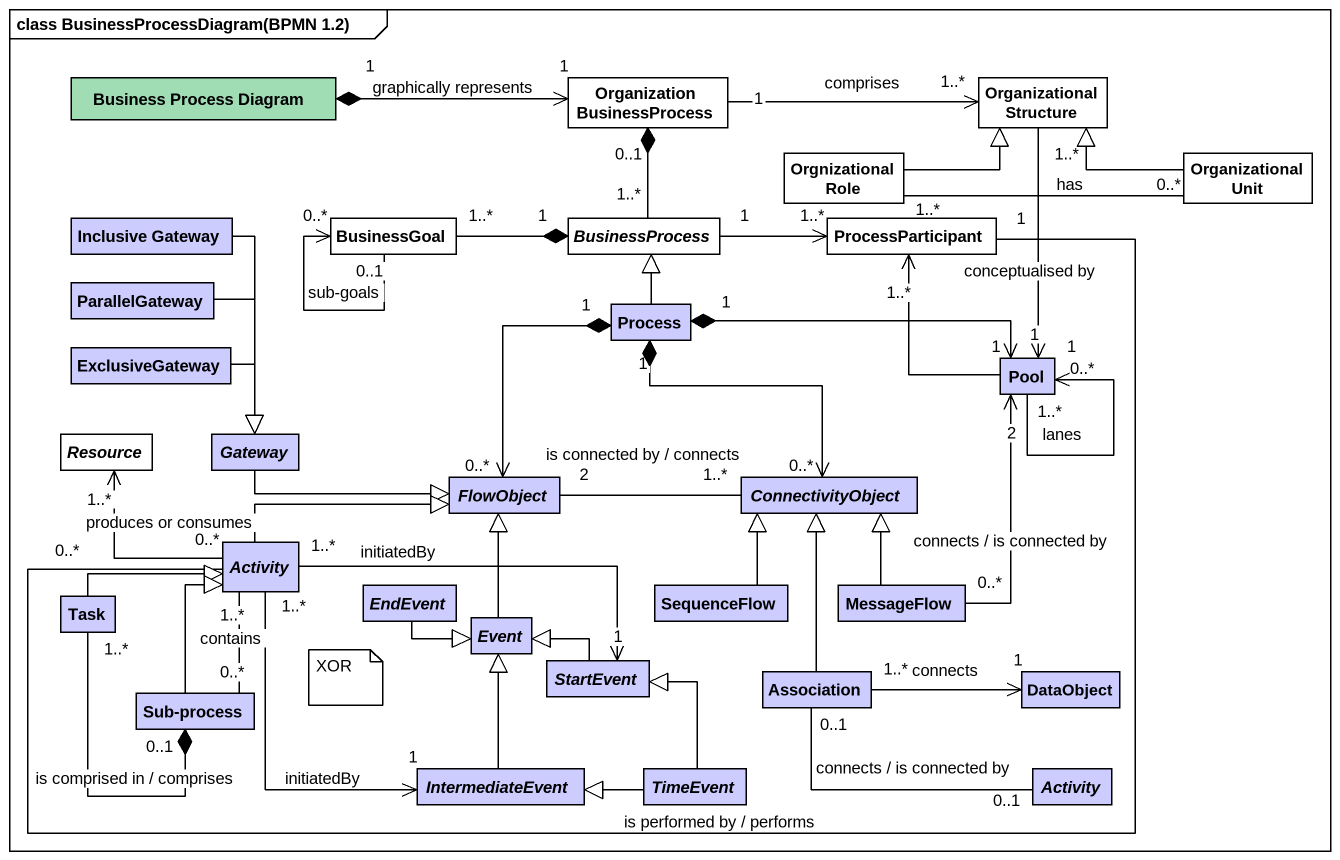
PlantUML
@startuml
mainframe class BusinessProcessDiagram(BPMN 1.2)
hide circle
hide empty members
class "Business Process Diagram" as Business_Process_Diagram #A0DCB4
class "Organization BusinessProcess" as Organization_BusinessProcess
class "Organizational Structure" as Organizational_Structure
class "Orgnizational Role" as Orgnizational_Role
class "Organizational Unit" as Organizational_Unit
class "Inclusive Gateway" as Inclusive_Gateway #CCCCFF
class BusinessGoal
abstract class BusinessProcess
class ProcessParticipant
class ParallelGateway #CCCCFF
class ExclusiveGateway #CCCCFF
class "Process" as Process_ #CCCCFF
class Pool #CCCCFF
abstract class Resource
abstract class Gateway #CCCCFF
abstract class FlowObject #CCCCFF
abstract class ConnectivityObject #CCCCFF
abstract class Activity #CCCCFF
class Task #CCCCFF
abstract class EndEvent #CCCCFF
abstract class Event #CCCCFF
class SequenceFlow #CCCCFF
class MessageFlow #CCCCFF
class "Sub-process" as Sub_process #CCCCFF
abstract class StartEvent #CCCCFF
class Association #CCCCFF
class DataObject #CCCCFF
abstract class IntermediateEvent #CCCCFF
abstract class TimeEvent #CCCCFF
abstract class "Activity" as Activity_2 #CCCCFF
Business_Process_Diagram "1" *-right-> "1" Organization_BusinessProcess : graphically represents
Organization_BusinessProcess "1" -right-> "1..*" Organizational_Structure : comprises
Organization_BusinessProcess "0..1" *-- "1..*" BusinessProcess
Organizational_Structure "1..*" --> "1" Pool : conceptualised by
Orgnizational_Role -right-|> Organizational_Structure
Orgnizational_Role "1..*" -right- "0..*" Organizational_Unit : has
Organizational_Unit -left-|> Organizational_Structure
Inclusive_Gateway --|> Gateway
BusinessGoal "0..1" --> "0..*" BusinessGoal : sub-goals
BusinessProcess "1" *-left- "1..*" BusinessGoal
BusinessProcess "1" -right-> "1..*" ProcessParticipant
ProcessParticipant "1..*" <-- "1" Pool
ProcessParticipant "1" -left- "0..*" Activity : is performed by / performs
ParallelGateway --|> Gateway
ExclusiveGateway --|> Gateway
Process_ -up-|> BusinessProcess
Process_ "1" *-right-> "1" Pool
Process_ "1" *--> "0..*" FlowObject
Process_ "1" *--> "0..*" ConnectivityObject
Pool "1..*" --> "0..*" Pool : lanes
Resource "1..*" <-- "0..*" Activity : produces or consumes
Gateway -right-|> FlowObject
FlowObject "2" -right- "1..*" ConnectivityObject : is connected by / connects
Activity -right-|> FlowObject
Activity "1..*" -right-> "1" StartEvent : initiatedBy
Activity "1..*" --> "1" IntermediateEvent : initiatedBy
Task -right-|> Activity
EndEvent -right-|> Event
Event -up-|> FlowObject
SequenceFlow -up-|> ConnectivityObject
MessageFlow "0..*" -up-> "2" Pool : connects / is connected by
MessageFlow -up-|> ConnectivityObject
Sub_process -up-|> Activity
Sub_process "0..*" -up- "1..*" Activity : contains
Sub_process "0..1" *-up- "1..*" Task : is comprised in / comprises
StartEvent -left-|> Event
Association -up-|> ConnectivityObject
Association "1..*" -right-> "1" DataObject : connects
Association "0..1" -right- "0..1" Activity_2 : connects / is connected by
IntermediateEvent -up-|> Event
TimeEvent -up-|> StartEvent
TimeEvent -left-|> IntermediateEvent
note as N1
  XOR
end note
@enduml
